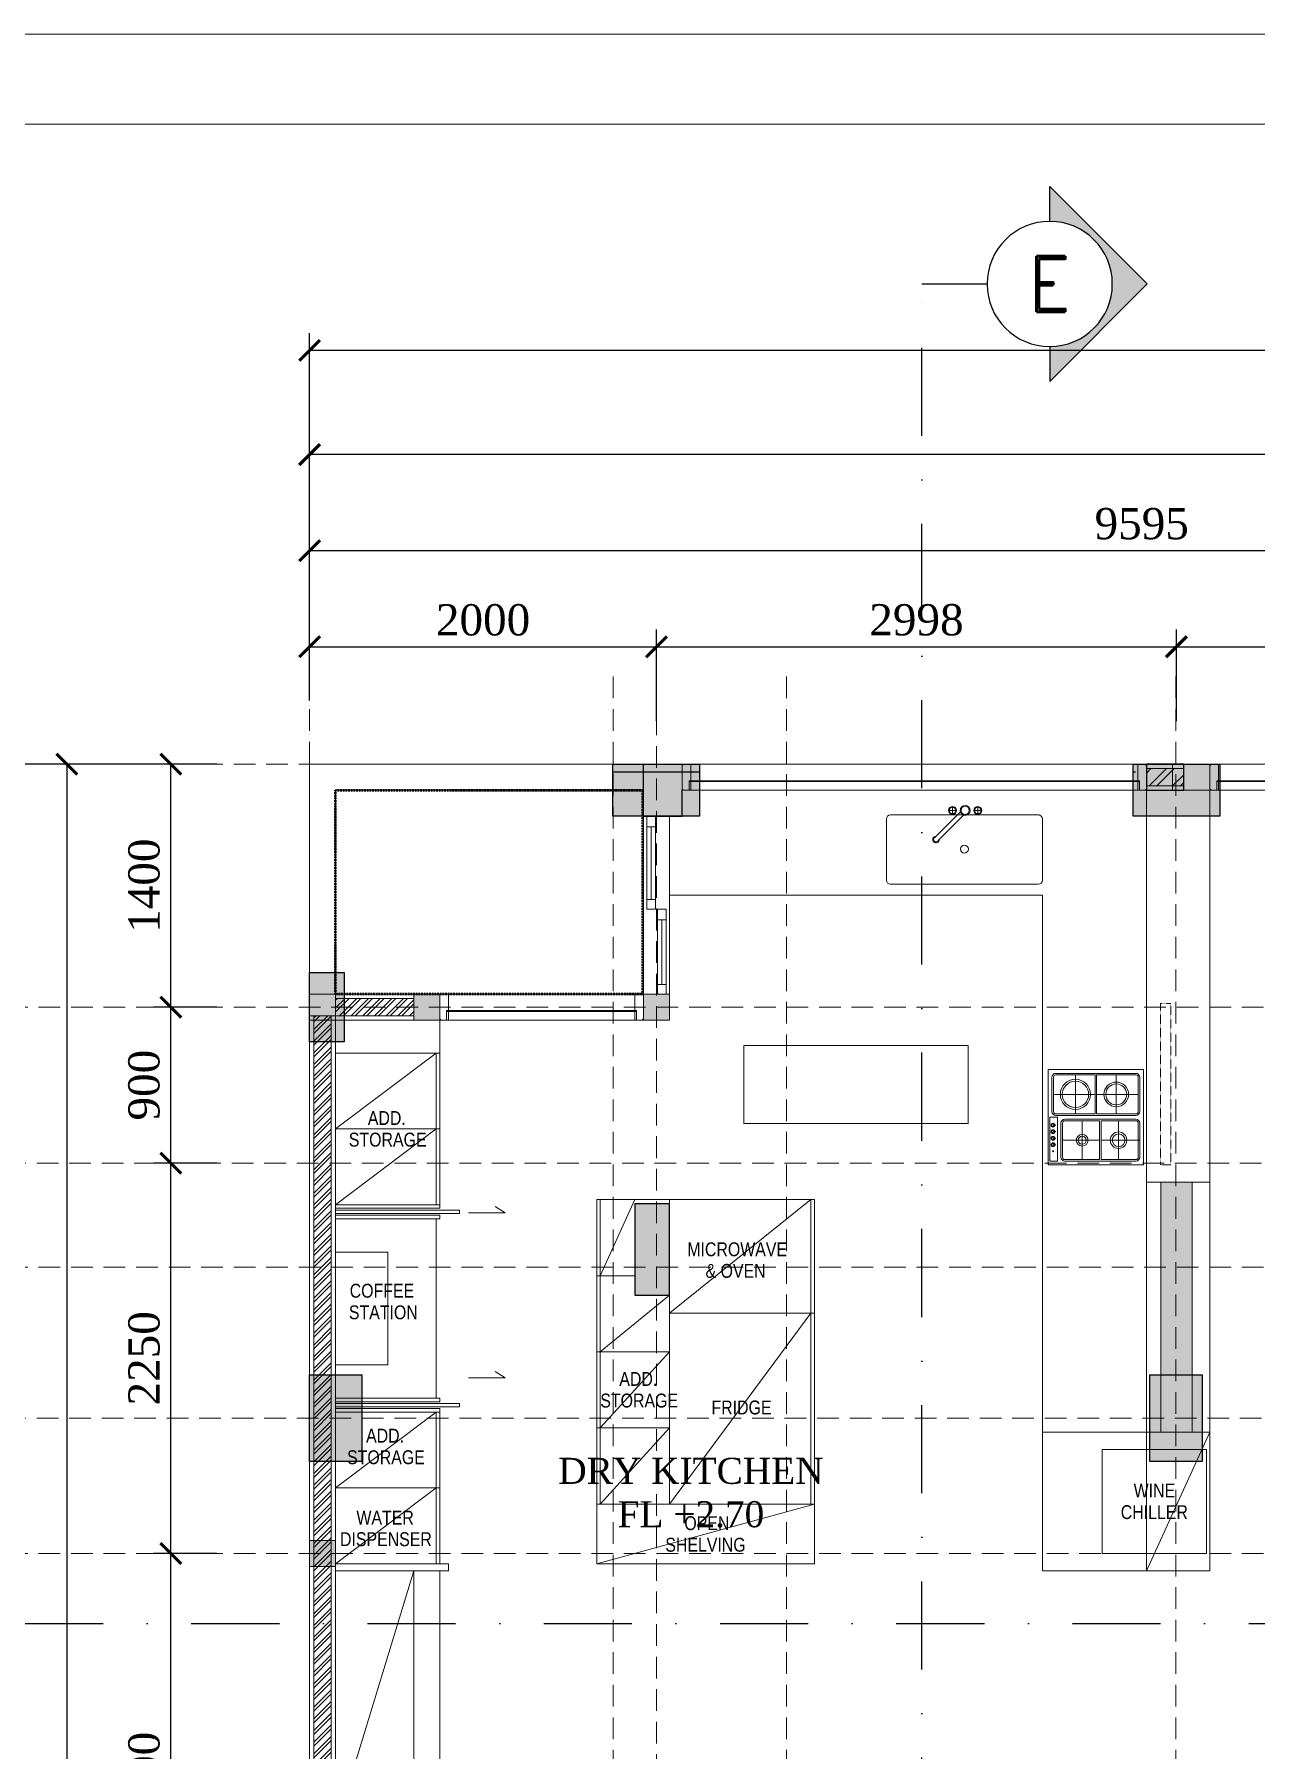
# Model space of a CAD drawing. Header units: millimetres. Extents: x -9564 to 494436, y -140371 to 4257.
# Drawn here: x 40646 to 47688, y -5633 to 4257 of the extents above; entities that cross this region are included whole.
import ezdxf
from ezdxf.enums import TextEntityAlignment as Align

# ---------------------------------------------------------------- set-up
doc = ezdxf.new("R2010")
doc.units = ezdxf.units.MM
doc.header["$MEASUREMENT"] = 0
for name, pattern in [('DASHDOTX2', [50.8, 25.4, -12.7, 0, -12.7]), ('DASHED2', [0.375, 0.25, -0.125]), ('HIDDEN2', [0.1875, 0.125, -0.0625]), ('SLD-Solid', [0])]:
    doc.linetypes.add(name, pattern=pattern)
doc.layers.get('DEFPOINTS').update_dxf_attribs({"lineweight": 18})
for name, color, linetype in [('1', 5, 'Continuous'), ('FLOOR', 4, 'Continuous'), ('TEXT', 4, 'Continuous'), ('WALL', 90, 'Continuous')]:
    doc.layers.add(name, color=color, linetype=linetype)
for name, color, linetype, lineweight in [('28-Arsiran', 252, 'Continuous', 5), ('8', 8, 'Continuous', 5), ('AS', 8, 'HIDDEN2', 5), ('DINDING', 1, 'Continuous', 20), ('DOOR OPENING', 4, 'SLD-Solid', 5), ('FURNITURE', 25, 'Continuous', 5), ('HATCH', 8, 'Continuous', 13), ('KOL', 5, 'Continuous', 18), ('LEGEND', 1, 'DASHED2', 50), ('TEXT 1', 210, 'Continuous', 5), ('XR-KOP A3_MOZART$0$KOP-A1$0$A-GRSKOP', 1, 'Continuous', 5)]:
    doc.layers.add(name, color=color, linetype=linetype, lineweight=lineweight)
doc.styles.add('Arial Narrow', font='ARIALN.TTF')
doc.styles.add('ROMAND', font='romand.shx', dxfattribs={"width": 0.7})
doc.styles.add('style1', font='times.ttf', dxfattribs={"height": 0.15})
doc.styles.add('style2', font='times.ttf', dxfattribs={"height": 0.18})
doc.dimstyles.new('ISO-25', dxfattribs={"dimtxt": 0.18, "dimasz": 0.12, "dimexe": 0.1, "dimexo": 0.1, "dimgap": 0.0625, "dimtad": 1, "dimtoh": 1, "dimdec": 0, "dimlfac": 1000, "dimtxsty": 'style2', "dimblk": 'ARCHTICK', "dimcen": 0.15, "dimclrd": 1, "dimclre": 1, "dimclrt": 4, "dimadec": 0, "dimazin": 0, "dimtfac": 1, "dimtdec": 0, "dimtmove": 0, "dimatfit": 3, "dimldrblk": 'OBLIQUE', "dimfxl": 1, "dimarcsym": 0})
pattern_1 = [(45, (-203586.375, -162934.193), (-33.675954, 33.675954), []), (45, (-203563.925, -162934.193), (-33.675954, 33.675954), [])]
pattern_2 = [(0, (0, 0), (0, 6.985), [5.08, -1.905]), (90, (0, 0), (-6.985, 4e-16), [5.08, -1.905])]

# ---------------------------------------------------------------- blocks, each defined once
blk = doc.blocks.new('hsdh')
at = {"layer": 'XR-KOP A3_MOZART$0$KOP-A1$0$A-GRSKOP', "color": 0, "linetype": 'Continuous', "lineweight": 5}
blk.add_lwpolyline([(145480.1, 82601), (107945.4, 82601), (107945.4, 56196.5), (145480.1, 56196.5)], close=True, dxfattribs=at)
at = {"layer": 'XR-KOP A3_MOZART$0$KOP-A1$0$A-GRSKOP', "color": 5, "linetype": 'Continuous', "lineweight": 5}
blk.add_lwpolyline([(145016.9, 82137.7), (108408.6, 82137.7), (108408.6, 56659.8), (145016.9, 56659.8)], close=True, dxfattribs=at)
blk = doc.blocks.new('as1')
at = {"layer": 'AS'}
for p, q in [((139.8883, 146.6956), (139.8883, 169.1895)), ((141.6383, 146.6956), (141.6383, 169.1895)), ((141.8883, 146.8579), (141.8883, 169.1895)), ((142.6383, 146.6956), (142.6383, 169.1895)), ((144.8833, 146.6956), (144.8833, 169.1895)), ((137.0131, 168.628), (158.5787, 168.628)), ((139.8733, 168.628), (158.5787, 168.628)), ((137.0131, 167.228), (158.5787, 167.228)), ((136.4396, 166.328), (158.5787, 166.328)), ((137.0131, 165.728), (158.5787, 165.728)), ((136.4396, 164.858), (158.5787, 164.858)), ((137.0131, 164.078), (158.5787, 164.078))]:
    blk.add_line(p, q, dxfattribs=at)
blk = doc.blocks.new('KOLOM PRAKTIS')
at = {"layer": 'HATCH'}
h = blk.add_hatch(color=256, dxfattribs=at)
h.dxf.hatch_style = 1
h.paths.add_polyline_path([(-75, 75), (-75, -75), (75, -75), (75, 75)])
at = {"layer": 'KOL'}
blk.add_lwpolyline([(-75, -75), (75, -75), (75, 75), (-75, 75)], close=True, dxfattribs=at)
blk = doc.blocks.new('KSK 3A')
at = {"layer": 'DOOR OPENING', "linetype": 'Continuous'}
blk.add_line((0, 0), (0, 150), dxfattribs=at)
blk.add_lwpolyline([(50, 95), (40, 95), (40, 150), (5, 150), (5, 145), (0, 145), (0, 5), (5, 5), (5, 0), (50, 0)], close=True, dxfattribs=at)
blk = doc.blocks.new('*U19')
at = {"layer": '8'}
h = blk.add_hatch(dxfattribs=at)
h.set_pattern_fill('ANSI32', color=256, scale=10)
h.set_pattern_definition([(45, (-126000.34, -343416.56), (-67.35192, 67.35192), []), (45, (-125955.43, -343416.56), (-67.35192, 67.35192), [])])
h.paths.add_polyline_path([(215, 25), (215, 125), (0, 125), (0, 25)])
for p, q in [((0, 125), (215, 125)), ((0, 25), (215, 25))]:
    blk.add_line(p, q, dxfattribs=at)
at = {"layer": 'WALL'}
blk.add_lwpolyline([(0, 0), (215, 0), (215, 150), (0, 150)], close=True, dxfattribs=at)
blk = doc.blocks.new('TV 65')
at = {"layer": 'FURNITURE', "linetype": 'Continuous', "ltscale": 0.5, "transparency": 33554687}
for p, q in [((89931.5, 176956), (91217.9, 176956)), ((90249.3, 176985.6), (90927.1, 176985.6)), ((90249.3, 176956), (90249.3, 176985.6)), ((90927.1, 176956), (90927.1, 176985.6)), ((89894.7, 176919.2), (89894.7, 176906)), ((89894.7, 176906), (91254.7, 176906)), ((91254.7, 176919.2), (91254.7, 176906))]:
    blk.add_line(p, q, dxfattribs=at)
for centre, start, end in [((89931.5, 176919.2), 90, 180), ((91217.9, 176919.2), 0, 90)]:
    blk.add_arc(centre, 36.8, start, end, dxfattribs=at)
blk = doc.blocks.new('HSEH')
at = {"layer": '8', "transparency": 33554687}
for p, q in [((246.7852, 164.2624), (246.1852, 164.2624)), ((246.6352, 164.2224), (246.1852, 164.2224)), ((246.6352, 164.2224), (246.1852, 162.7474)), ((246.8352, 164.2224), (246.6352, 164.2224)), ((246.8352, 164.2624), (246.7852, 164.2624)), ((246.8352, 164.2624), (246.8352, 164.2224)), ((246.6352, 162.7474), (246.1852, 162.7474)), ((246.6152, 159.7974), (246.6152, 162.7474)), ((246.6352, 159.7974), (246.1852, 159.7974)), ((246.6352, 159.7974), (246.1852, 158.3174)), ((246.1852, 158.3174), (246.8452, 158.3174)), ((246.8452, 158.3174), (246.8452, 158.2974))]:
    blk.add_line(p, q, dxfattribs=at)
at = {"layer": '8'}
for p, q in [((246.6152, 162.7474), (246.1852, 162.1504)), ((246.6352, 162.1504), (246.1852, 162.1504)), ((246.6352, 160.3944), (246.1852, 160.3944)), ((246.1852, 159.7974), (246.6152, 160.3944))]:
    blk.add_line(p, q, dxfattribs=at)
at = {"layer": 'FURNITURE', "linetype": 'Continuous', "transparency": 33554687}
blk.add_line((246.6352, 164.2224), (246.6352, 158.3174), dxfattribs=at)
at = {"layer": 'FURNITURE', "linetype": 'Continuous', "transparency": 33554559}
blk.add_line((246.7852, 164.2224), (246.7852, 158.3174), dxfattribs=at)
at = {"layer": 'FURNITURE', "linetype": 'Continuous', "transparency": 33554687, "xscale": -0.001000000000000001, "yscale": 0.001000000000000001, "zscale": 0.001, "rotation": 90}
blk.add_blockref('TV 65', (423.6059, 251.8274), dxfattribs=at)
blk = doc.blocks.new('SHE')
at = {"layer": '8', "transparency": 33554687}
for p, q in [((247.6903, 164.2624), (247.6903, 166.3624)), ((247.6903, 166.3624), (248.1103, 166.3624)), ((247.7103, 164.6074), (247.7103, 166.3624)), ((247.7103, 165.9236), (247.9103, 166.3624)), ((248.1103, 165.7074), (248.9253, 166.3624)), ((247.6903, 165.9236), (247.9103, 165.9236)), ((247.7103, 165.4849), (248.1103, 165.8124)), ((247.6903, 165.4849), (248.1103, 165.4849)), ((247.7103, 165.0461), (248.1103, 165.4849)), ((247.6903, 165.0461), (248.1103, 165.0461)), ((247.7103, 164.6074), (248.1103, 165.0461)), ((247.6903, 164.6074), (248.9453, 164.6074)), ((247.6903, 164.2624), (248.9453, 164.6074)), ((247.6903, 164.2624), (248.9453, 164.2624))]:
    blk.add_line(p, q, dxfattribs=at)
at = {"layer": 'FURNITURE', "linetype": 'Continuous', "transparency": 33554687}
for p, q in [((248.1103, 166.3624), (248.9453, 166.3624)), ((248.9253, 164.6074), (248.9253, 166.3624)), ((248.9453, 164.2624), (248.9453, 166.3624)), ((248.1103, 165.8124), (248.1103, 164.6074)), ((248.1103, 165.7074), (248.9453, 165.7074)), ((248.1103, 164.6074), (248.9253, 165.7074))]:
    blk.add_line(p, q, dxfattribs=at)
at = {"layer": 'TEXT 1', "transparency": 33554687, "style": 'Arial Narrow'}
for s, p in [('MICROWAVE', (248.2126, 166.036)), ('& OVEN', (248.318, 165.9115)), ('ADD.', (247.8208, 165.2884)), ('STORAGE', (247.7112, 165.164)), ('FRIDGE', (248.3523, 165.1241)), ('OPEN', (248.1957, 164.4571)), ('SHELVING', (248.086, 164.3326))]:
    blk.add_text(s, height=0.08, dxfattribs=at).set_placement(p)
blk = doc.blocks.new('HSE')
at = {"layer": '8'}
for p, q in [((246.1852, 167.4224), (246.6352, 167.4224)), ((246.7852, 167.2074), (246.7852, 167.3974)), ((246.7852, 167.2074), (246.1852, 167.2074)), ((246.1852, 166.7699), (246.7652, 167.2074)), ((246.7652, 167.2074), (246.7652, 166.3324)), ((246.7852, 167.2074), (246.7852, 166.3324)), ((246.7852, 166.7699), (246.1852, 166.7699)), ((246.1852, 166.3324), (246.7652, 166.7699)), ((246.1852, 164.6999), (246.7652, 165.1374)), ((246.7652, 164.2624), (246.7652, 165.1374)), ((246.7852, 164.2624), (246.7852, 165.1374)), ((246.7852, 164.6999), (246.1852, 164.6999)), ((246.1852, 164.2624), (246.7652, 164.6999))]:
    blk.add_line(p, q, dxfattribs=at)
at = {"layer": '8', "linetype": 'Continuous', "transparency": 33554687}
for p, q in [((246.7852, 167.3974), (246.1852, 167.3974)), ((246.7852, 166.3324), (246.1852, 166.3324))]:
    blk.add_line(p, q, dxfattribs=at)
at = {"layer": '8', "transparency": 33554687}
for p, q in [((246.7652, 165.2174), (246.7652, 166.2524)), ((246.7852, 165.1374), (246.1852, 165.1374))]:
    blk.add_line(p, q, dxfattribs=at)
for points in [[(246.7852, 166.3124), (246.1852, 166.3124), (246.1852, 166.3324), (246.7852, 166.3324)], [(246.1852, 166.2824), (246.8992, 166.2824), (246.8992, 166.3024), (246.1852, 166.3024)], [(246.7852, 166.2524), (246.1852, 166.2524), (246.1852, 166.2724), (246.7852, 166.2724)], [(246.7852, 165.1974), (246.1852, 165.1974), (246.1852, 165.2174), (246.7852, 165.2174)], [(246.1852, 165.1674), (246.8992, 165.1674), (246.8992, 165.1874), (246.1852, 165.1874)], [(246.7852, 165.1374), (246.1852, 165.1374), (246.1852, 165.1574), (246.7852, 165.1574)]]:
    blk.add_lwpolyline(points, close=True, dxfattribs=at)
at = {"layer": '8', "linetype": 'DASHED2', "ltscale": 10, "transparency": 33554559}
blk.add_lwpolyline([(246.1852, 165.4099), (246.4852, 165.4099), (246.4852, 166.0599), (246.1852, 166.0599)], dxfattribs=at)
at = {"layer": 'TEXT 1', "transparency": 33554687, "style": 'Arial Narrow'}
for s, p in [('ADD.', (246.3708, 166.7928)), ('STORAGE', (246.2612, 166.6683)), ('COFFEE', (246.2663, 165.7971)), ('STATION', (246.2617, 165.6726)), ('ADD.', (246.3608, 164.9616)), ('STORAGE', (246.2512, 164.8371)), ('WATER', (246.3051, 164.4891)), ('DISPENSER', (246.2105, 164.3646))]:
    blk.add_text(s, height=0.08, dxfattribs=at).set_placement(p)
blk = doc.blocks.new('SINK PANTRY')
at = {"layer": 'FURNITURE', "linetype": 'Continuous', "ltscale": 0.5, "transparency": 33554687}
for p, q in [((207756, 177367), (207756, 178411)), ((207786, 178441), (208217, 178441)), ((208247, 178411), (208247, 177367)), ((207735, 177918), (207916, 178098)), ((207747, 177973), (207702, 177973)), ((207725, 177950), (207725, 177996)), ((207758, 177895), (207938, 178075)), ((207747, 177795), (207702, 177795)), ((207725, 177772), (207725, 177817)), ((208217, 177337), (207786, 177337))]:
    blk.add_line(p, q, dxfattribs=at)
for centre, radius in [((207725, 177973), 27.9), ((207725, 177973), 22.8), ((207725, 177884), 34.9), ((207725, 177884), 28.5), ((207999, 177889), 27.9), ((207725, 177795), 27.9), ((207725, 177795), 22.8)]:
    blk.add_circle(centre, radius, dxfattribs=at)
for centre, radius, start, end in [((207786, 178411), 30, 90, 180), ((208217, 178411), 30, 0, 90), ((207931, 178090), 23.3, 267.9463, 180.6751), ((207931, 178090), 16.9, 295.2833, 150.2559), ((207786, 177367), 30, 180, 220.8107), ((207786, 177367), 30, 180, 270), ((208217, 177367), 30, 270, 0)]:
    blk.add_arc(centre, radius, start, end, dxfattribs=at)
blk = doc.blocks.new('DAP')
at = {"layer": '8', "transparency": 33554687}
for p, q in [((250.2932, 167.1124), (250.8432, 167.1124)), ((250.2932, 166.5624), (250.2932, 167.1124)), ((250.3152, 166.8698), (250.3152, 167.0684)), ((250.324, 166.8698), (250.324, 167.0684)), ((250.3372, 167.0904), (250.7992, 167.0904)), ((250.3372, 167.0816), (250.5638, 167.0816)), ((250.4505, 167.0816), (250.4505, 166.8566)), ((250.5638, 167.0816), (250.5638, 166.8566)), ((250.5726, 167.0816), (250.5726, 166.8566)), ((250.5726, 167.0816), (250.7992, 167.0816)), ((250.6859, 167.0816), (250.6859, 166.8566)), ((250.8124, 166.8698), (250.8124, 167.0684)), ((250.8212, 167.0684), (250.8212, 166.8698)), ((250.8212, 166.8698), (250.8212, 167.0615)), ((250.8432, 167.1124), (250.8432, 166.5624)), ((250.5638, 166.9691), (250.324, 166.9691)), ((250.5726, 166.9691), (250.8124, 166.9691)), ((250.3372, 166.8566), (250.5638, 166.8566)), ((250.3372, 166.8478), (250.7992, 166.8478)), ((250.5726, 166.8566), (250.7992, 166.8566)), ((250.3024, 166.8374), (250.3024, 166.5849)), ((250.3467, 166.8374), (250.3024, 166.8374)), ((250.3216, 166.7917), (250.3367, 166.7917)), ((250.3216, 166.7543), (250.3367, 166.7543)), ((250.3467, 166.5849), (250.3467, 166.8374)), ((250.3673, 166.6064), (250.3673, 166.8037)), ((250.3761, 166.6064), (250.3761, 166.8037)), ((250.3893, 166.8257), (250.7992, 166.8257)), ((250.3893, 166.8169), (250.5899, 166.8169)), ((250.4896, 166.8169), (250.4896, 166.5932)), ((250.5899, 166.8169), (250.5899, 166.5932)), ((250.5987, 166.8169), (250.7992, 166.8169)), ((250.5987, 166.8169), (250.5987, 166.5932)), ((250.699, 166.8169), (250.699, 166.5932)), ((250.8124, 166.6064), (250.8124, 166.8037)), ((250.8212, 166.8037), (250.8212, 166.6064)), ((250.8212, 166.6064), (250.8212, 166.8037)), ((250.3216, 166.7162), (250.3367, 166.7162)), ((250.3216, 166.6788), (250.3367, 166.6788)), ((250.3761, 166.705), (250.5899, 166.705)), ((250.5987, 166.705), (250.8175, 166.705)), ((250.8432, 166.5624), (250.2932, 166.5624)), ((250.3024, 166.5849), (250.3467, 166.5849)), ((250.3893, 166.5932), (250.5899, 166.5932)), ((250.3893, 166.5844), (250.7992, 166.5844)), ((250.5987, 166.5932), (250.7992, 166.5932)), ((250.2608, 165.0224), (251.2253, 165.0224)), ((250.8603, 165.0224), (250.8603, 164.2224)), ((250.8603, 164.2224), (251.2253, 165.0224)), ((251.2253, 165.0224), (251.2253, 164.2224))]:
    blk.add_line(p, q, dxfattribs=at)
at = {"layer": '8', "linetype": 'Continuous', "transparency": 33554687}
blk.add_line((250.2608, 164.2224), (251.2253, 164.2224), dxfattribs=at)
at = {"layer": '8', "linetype": 'HIDDEN2', "ltscale": 5, "transparency": 33554559}
blk.add_lwpolyline([(250.6053, 164.3224), (251.2053, 164.3224), (251.2053, 164.9224), (250.6053, 164.9224)], close=True, dxfattribs=at)
at = {"layer": '8', "transparency": 33554687}
for centre, radius in [((250.4505, 166.9691), 0.087), ((250.4505, 166.9691), 0.076), ((250.6859, 166.9691), 0.0712), ((250.6859, 166.9691), 0.0602), ((250.3216, 166.7917), 0.0113), ((250.3216, 166.7543), 0.0113), ((250.3216, 166.7917), 0.00804), ((250.3216, 166.7543), 0.00804), ((250.699, 166.705), 0.0476), ((250.699, 166.705), 0.0366), ((250.3216, 166.7162), 0.0113), ((250.3216, 166.6788), 0.0113), ((250.3216, 166.7162), 0.00804), ((250.3216, 166.6788), 0.00804), ((250.3218, 166.6414), 0.00282), ((250.4896, 166.705), 0.034), ((250.4896, 166.705), 0.023)]:
    blk.add_circle(centre, radius, dxfattribs=at)
for centre, radius, start, end in [((250.3372, 167.0684), 0.022, 90, 180), ((250.3372, 167.0684), 0.0132, 90, 180), ((250.7992, 167.0684), 0.022, 0, 90), ((250.7992, 167.0684), 0.0132, 0, 90), ((250.3372, 166.8698), 0.022, 180, 270), ((250.3372, 166.8698), 0.0132, 180, 270), ((250.7992, 166.8698), 0.022, 270, 0), ((250.7992, 166.8698), 0.0132, 270, 0), ((250.3893, 166.8037), 0.022, 90, 180), ((250.3893, 166.8037), 0.0132, 90, 180), ((250.7992, 166.8037), 0.022, 0, 90), ((250.7992, 166.8037), 0.0132, 0, 90), ((250.3893, 166.6064), 0.022, 180, 270), ((250.3893, 166.6064), 0.0132, 180, 270), ((250.7992, 166.6064), 0.022, 270, 0), ((250.7992, 166.6064), 0.0132, 270, 0)]:
    blk.add_arc(centre, radius, start, end, dxfattribs=at)
at = {"layer": 'FURNITURE', "linetype": 'Continuous', "transparency": 33554687}
for p in [(248.1103, 168.1174), (250.2608, 164.2224)]:
    blk.add_line(p, (250.2608, 168.1174), dxfattribs=at)
at = {"layer": 'FURNITURE', "linetype": 'Continuous', "transparency": 33554687, "xscale": -0.0008158005074942445, "yscale": 0.0008158005074942445, "zscale": 0.0008158005074942277, "rotation": 90}
blk.add_blockref('SINK PANTRY', (394.9326, 338.0684), dxfattribs=at)
at = {"layer": 'TEXT 1', "transparency": 33554687, "style": 'Arial Narrow'}
for s, p in [('WINE', (250.7864, 164.6453)), ('CHILLER', (250.7118, 164.5208))]:
    blk.add_text(s, height=0.08, dxfattribs=at).set_placement(p)
blk = doc.blocks.new('_ArchTick')
at = {"color": 0, "linetype": 'ByBlock', "const_width": 0.15}
blk.add_lwpolyline([(-0.5, -0.5), (0.5, 0.5)], dxfattribs=at)
blk = doc.blocks.new('*D365')
at = {"color": 1, "lineweight": -2, "transparency": 16777216}
for p, q in [((245.5009, 241.3224), (245.1352, 241.3224)), ((245.2352, 238.7224), (245.2352, 241.3224)), ((245.4738, 238.7224), (245.1352, 238.7224))]:
    blk.add_line(p, q, dxfattribs=at)
at = {"layer": 'DEFPOINTS', "color": 0, "transparency": 16777216}
for p in [(245.2352, 241.3224), (245.6009, 241.3224), (245.5738, 238.7224)]:
    blk.add_point(p, dxfattribs=at)
at = {"color": 1, "lineweight": -2, "transparency": 16777216, "xscale": 0.12, "yscale": 0.12, "zscale": 0.12}
for p, rotation in [((245.2352, 241.3224), 90), ((245.2352, 238.7224), 270)]:
    blk.add_blockref('_ArchTick', p, dxfattribs=dict(at, rotation=rotation))
at = {"color": 4, "transparency": 16777216, "insert": (245.0812, 240.0224), "char_height": 0.18, "attachment_point": 5, "rotation": 90, "style": 'style2'}
blk.add_mtext('2600', dxfattribs=at)
blk = doc.blocks.new('_Oblique')
at = {"color": 0, "linetype": 'ByBlock', "lineweight": -2}
blk.add_line((-0.5, -0.5), (0.5, 0.5), dxfattribs=at)
blk = doc.blocks.new('*D366')
at = {"color": 1, "lineweight": -2, "transparency": 16777216}
for p, q in [((245.5009, 243.5724), (245.1352, 243.5724)), ((245.2352, 241.3224), (245.2352, 243.5724)), ((245.2438, 241.3224), (245.1352, 241.3224))]:
    blk.add_line(p, q, dxfattribs=at)
at = {"layer": 'DEFPOINTS', "color": 0, "transparency": 16777216}
for p in [(245.2352, 243.5724), (245.6009, 243.5724), (245.3438, 241.3224)]:
    blk.add_point(p, dxfattribs=at)
at = {"color": 1, "lineweight": -2, "transparency": 16777216, "xscale": 0.12, "yscale": 0.12, "zscale": 0.12}
for p, rotation in [((245.2352, 243.5724), 90), ((245.2352, 241.3224), 270)]:
    blk.add_blockref('_ArchTick', p, dxfattribs=dict(at, rotation=rotation))
at = {"color": 4, "transparency": 16777216, "insert": (245.0812, 242.4474), "char_height": 0.18, "attachment_point": 5, "rotation": 90, "style": 'style2'}
blk.add_mtext('2250', dxfattribs=at)
blk = doc.blocks.new('*D367')
at = {"color": 1, "lineweight": -2, "transparency": 16777216}
for p, q in [((245.5009, 244.4724), (245.1352, 244.4724)), ((245.2352, 243.5724), (245.2352, 244.4724)), ((245.189, 243.5724), (245.1352, 243.5724))]:
    blk.add_line(p, q, dxfattribs=at)
at = {"layer": 'DEFPOINTS', "color": 0, "transparency": 16777216}
for p in [(245.2352, 244.4724), (245.6009, 244.4724), (245.289, 243.5724)]:
    blk.add_point(p, dxfattribs=at)
at = {"color": 1, "lineweight": -2, "transparency": 16777216, "xscale": 0.12, "yscale": 0.12, "zscale": 0.12}
for p, rotation in [((245.2352, 244.4724), 90), ((245.2352, 243.5724), 270)]:
    blk.add_blockref('_ArchTick', p, dxfattribs=dict(at, rotation=rotation))
at = {"color": 4, "transparency": 16777216, "insert": (245.0809, 244.0224), "char_height": 0.18, "attachment_point": 5, "rotation": 90, "style": 'style2'}
blk.add_mtext('900', dxfattribs=at)
blk = doc.blocks.new('*D368')
at = {"color": 1, "lineweight": -2, "transparency": 16777216}
for p, q in [((245.5009, 245.8724), (245.1352, 245.8724)), ((245.2352, 244.4724), (245.2352, 245.8724)), ((245.2352, 244.4724), (245.1352, 244.4724))]:
    blk.add_line(p, q, dxfattribs=at)
at = {"layer": 'DEFPOINTS', "color": 0, "transparency": 16777216}
for p in [(245.2352, 245.8724), (245.6009, 245.8724), (245.3352, 244.4724)]:
    blk.add_point(p, dxfattribs=at)
at = {"color": 1, "lineweight": -2, "transparency": 16777216, "xscale": 0.12, "yscale": 0.12, "zscale": 0.12}
for p, rotation in [((245.2352, 245.8724), 90), ((245.2352, 244.4724), 270)]:
    blk.add_blockref('_ArchTick', p, dxfattribs=dict(at, rotation=rotation))
at = {"color": 4, "transparency": 16777216, "insert": (245.0812, 245.1724), "char_height": 0.18, "attachment_point": 5, "rotation": 90, "style": 'style2'}
blk.add_mtext('1400', dxfattribs=at)
blk = doc.blocks.new('*D369')
at = {"color": 1, "lineweight": -2, "transparency": 16777216}
for p, q in [((246.0352, 246.2391), (246.0352, 246.6498)), ((248.0352, 246.1202), (248.0352, 246.6498)), ((246.0352, 246.5498), (248.0352, 246.5498))]:
    blk.add_line(p, q, dxfattribs=at)
at = {"layer": 'DEFPOINTS', "color": 0, "transparency": 16777216}
for p in [(248.0352, 246.5498), (246.0352, 246.1391), (248.0352, 246.0202)]:
    blk.add_point(p, dxfattribs=at)
at = {"color": 1, "lineweight": -2, "transparency": 16777216, "xscale": 0.12, "yscale": 0.12, "zscale": 0.12, "rotation": 180}
blk.add_blockref('_ArchTick', (246.0352, 246.5498), dxfattribs=at)
at = {"color": 1, "lineweight": -2, "transparency": 16777216, "xscale": 0.12, "yscale": 0.12, "zscale": 0.12}
blk.add_blockref('_ArchTick', (248.0352, 246.5498), dxfattribs=at)
at = {"color": 4, "transparency": 16777216, "insert": (247.0352, 246.7038), "char_height": 0.18, "attachment_point": 5, "style": 'style2'}
blk.add_mtext('2000', dxfattribs=at)
blk = doc.blocks.new('*D370')
at = {"color": 1, "lineweight": -2, "transparency": 16777216}
for p, q in [((248.0352, 246.1202), (248.0352, 246.6498)), ((251.0328, 246.1202), (251.0328, 246.6498)), ((248.0352, 246.5498), (251.0328, 246.5498))]:
    blk.add_line(p, q, dxfattribs=at)
at = {"layer": 'DEFPOINTS', "color": 0, "transparency": 16777216}
for p in [(251.0328, 246.5498), (248.0352, 246.0202), (251.0328, 246.0202)]:
    blk.add_point(p, dxfattribs=at)
at = {"color": 1, "lineweight": -2, "transparency": 16777216, "xscale": 0.12, "yscale": 0.12, "zscale": 0.12, "rotation": 180}
blk.add_blockref('_ArchTick', (248.0352, 246.5498), dxfattribs=at)
at = {"color": 1, "lineweight": -2, "transparency": 16777216, "xscale": 0.12, "yscale": 0.12, "zscale": 0.12}
blk.add_blockref('_ArchTick', (251.0328, 246.5498), dxfattribs=at)
at = {"color": 4, "transparency": 16777216, "insert": (249.534, 246.7041), "char_height": 0.18, "attachment_point": 5, "style": 'style2'}
blk.add_mtext('2998', dxfattribs=at)
blk = doc.blocks.new('*D371')
at = {"color": 1, "lineweight": -2, "transparency": 16777216}
for p, q in [((251.0328, 246.1202), (251.0328, 246.6498)), ((254.0303, 246.1202), (254.0303, 246.6498)), ((251.0328, 246.5498), (254.0303, 246.5498))]:
    blk.add_line(p, q, dxfattribs=at)
at = {"layer": 'DEFPOINTS', "color": 0, "transparency": 16777216}
for p in [(254.0303, 246.5498), (251.0328, 246.0202), (254.0303, 246.0202)]:
    blk.add_point(p, dxfattribs=at)
at = {"color": 1, "lineweight": -2, "transparency": 16777216, "xscale": 0.12, "yscale": 0.12, "zscale": 0.12, "rotation": 180}
blk.add_blockref('_ArchTick', (251.0328, 246.5498), dxfattribs=at)
at = {"color": 1, "lineweight": -2, "transparency": 16777216, "xscale": 0.12, "yscale": 0.12, "zscale": 0.12}
blk.add_blockref('_ArchTick', (254.0303, 246.5498), dxfattribs=at)
at = {"color": 4, "transparency": 16777216, "insert": (252.5315, 246.7041), "char_height": 0.18, "attachment_point": 5, "style": 'style2'}
blk.add_mtext('2997', dxfattribs=at)
blk = doc.blocks.new('*D373')
at = {"color": 1, "lineweight": -2, "transparency": 16777216}
for p, q in [((246.0352, 246.6498), (246.0352, 247.2041)), ((255.6303, 246.6498), (255.6303, 247.2041)), ((246.0352, 247.1041), (255.6303, 247.1041))]:
    blk.add_line(p, q, dxfattribs=at)
at = {"layer": 'DEFPOINTS', "color": 0, "transparency": 16777216}
for p in [(255.6303, 247.1041), (246.0352, 246.5498), (255.6303, 246.5498)]:
    blk.add_point(p, dxfattribs=at)
at = {"color": 1, "lineweight": -2, "transparency": 16777216, "xscale": 0.12, "yscale": 0.12, "zscale": 0.12, "rotation": 180}
blk.add_blockref('_ArchTick', (246.0352, 247.1041), dxfattribs=at)
at = {"color": 1, "lineweight": -2, "transparency": 16777216, "xscale": 0.12, "yscale": 0.12, "zscale": 0.12}
blk.add_blockref('_ArchTick', (255.6303, 247.1041), dxfattribs=at)
at = {"color": 4, "transparency": 16777216, "insert": (250.8328, 247.2585), "char_height": 0.18, "attachment_point": 5, "style": 'style2'}
blk.add_mtext('9595', dxfattribs=at)
blk = doc.blocks.new('*D374')
at = {"color": 1, "lineweight": -2, "transparency": 16777216}
for p, q in [((246.0352, 247.2041), (246.0352, 247.7581)), ((259.5803, 247.2041), (259.5803, 247.7581)), ((259.5803, 247.6581), (246.0352, 247.6581))]:
    blk.add_line(p, q, dxfattribs=at)
at = {"layer": 'DEFPOINTS', "color": 0, "transparency": 16777216}
for p in [(246.0352, 247.6581), (246.0352, 247.1041), (259.5803, 247.1041)]:
    blk.add_point(p, dxfattribs=at)
at = {"color": 1, "lineweight": -2, "transparency": 16777216, "xscale": 0.12, "yscale": 0.12, "zscale": 0.12, "rotation": 180}
blk.add_blockref('_ArchTick', (246.0352, 247.6581), dxfattribs=at)
at = {"color": 1, "lineweight": -2, "transparency": 16777216, "xscale": 0.12, "yscale": 0.12, "zscale": 0.12}
blk.add_blockref('_ArchTick', (259.5803, 247.6581), dxfattribs=at)
at = {"color": 4, "transparency": 16777216, "insert": (252.8078, 247.8121), "char_height": 0.18, "attachment_point": 5, "style": 'style2'}
blk.add_mtext('13545', dxfattribs=at)
blk = doc.blocks.new('*D375')
at = {"color": 1, "lineweight": -2, "transparency": 16777216}
for p, q in [((245.1352, 245.8724), (244.5352, 245.8724)), ((244.6352, 245.8724), (244.6352, 232.7224)), ((245.1352, 232.7224), (244.5352, 232.7224))]:
    blk.add_line(p, q, dxfattribs=at)
at = {"layer": 'DEFPOINTS', "color": 0, "transparency": 16777216}
for p in [(245.2352, 245.8724), (244.6352, 232.7224), (245.2352, 232.7224)]:
    blk.add_point(p, dxfattribs=at)
at = {"color": 1, "lineweight": -2, "transparency": 16777216, "xscale": 0.12, "yscale": 0.12, "zscale": 0.12}
for p, rotation in [((244.6352, 245.8724), 90), ((244.6352, 232.7224), 270)]:
    blk.add_blockref('_ArchTick', p, dxfattribs=dict(at, rotation=rotation))
at = {"color": 4, "transparency": 16777216, "insert": (244.4812, 239.2974), "char_height": 0.18, "attachment_point": 5, "rotation": 90, "style": 'style2'}
blk.add_mtext('13150', dxfattribs=at)
blk = doc.blocks.new('*D376')
at = {"color": 1, "lineweight": -2, "transparency": 16777216}
for p, q in [((244.5352, 245.8724), (243.9352, 245.8724)), ((244.0352, 228.0724), (244.0352, 245.8724)), ((244.5352, 228.0724), (243.9352, 228.0724))]:
    blk.add_line(p, q, dxfattribs=at)
at = {"layer": 'DEFPOINTS', "color": 0, "transparency": 16777216}
for p in [(244.0352, 245.8724), (244.6352, 245.8724), (244.6352, 228.0724)]:
    blk.add_point(p, dxfattribs=at)
at = {"color": 1, "lineweight": -2, "transparency": 16777216, "xscale": 0.12, "yscale": 0.12, "zscale": 0.12}
for p, rotation in [((244.0352, 245.8724), 90), ((244.0352, 228.0724), 270)]:
    blk.add_blockref('_ArchTick', p, dxfattribs=dict(at, rotation=rotation))
at = {"color": 4, "transparency": 16777216, "insert": (243.8809, 236.9724), "char_height": 0.18, "attachment_point": 5, "rotation": 90, "style": 'style2'}
blk.add_mtext('17800', dxfattribs=at)
blk = doc.blocks.new('*D393')
at = {"color": 1, "lineweight": -2, "transparency": 16777216}
for p, q in [((246.0352, 247.7581), (246.0352, 248.3581)), ((263.6803, 247.7581), (263.6803, 248.3581)), ((263.6803, 248.2581), (246.0352, 248.2581))]:
    blk.add_line(p, q, dxfattribs=at)
at = {"layer": 'DEFPOINTS', "color": 0, "transparency": 16777216}
for p in [(246.0352, 248.2581), (246.0352, 247.6581), (263.6803, 247.6581)]:
    blk.add_point(p, dxfattribs=at)
at = {"color": 1, "lineweight": -2, "transparency": 16777216, "xscale": 0.12, "yscale": 0.12, "zscale": 0.12, "rotation": 180}
blk.add_blockref('_ArchTick', (246.0352, 248.2581), dxfattribs=at)
at = {"color": 1, "lineweight": -2, "transparency": 16777216, "xscale": 0.12, "yscale": 0.12, "zscale": 0.12}
blk.add_blockref('_ArchTick', (263.6803, 248.2581), dxfattribs=at)
at = {"color": 4, "transparency": 16777216, "insert": (254.8578, 248.4124), "char_height": 0.18, "attachment_point": 5, "style": 'style2'}
blk.add_mtext('17645', dxfattribs=at)
blk = doc.blocks.new('ARAH-4')
blk.add_hatch(color=8).paths.add_polyline_path([(-4.5, 0), (-7, 0), (0, -7), (7, 0), (4.5, 0, -1)])
at = {"color": 9}
for p, q in [((0, -7), (-7, 0)), ((-4.5, 0), (-7, 0)), ((0, -7), (7, 0)), ((4.5, 0), (7, 0))]:
    blk.add_line(p, q, dxfattribs=at)
blk.add_circle((0, 0), 4.5, dxfattribs=at)
at = {"color": 4, "style": 'ROMAND'}
blk.add_attdef('A', text='', height=4, dxfattribs=at).set_placement((0, 0), align=Align.MIDDLE_CENTER)
blk = doc.blocks.new('pot')
at = {"layer": '1', "linetype": 'DASHDOTX2', "ltscale": 0.02}
for points in [[(207.7297, 147.3958), (207.3527, 147.3958), (207.3527, 171.6414), (207.7297, 171.6414)], [(200.0932, 164.2958), (200.0932, 163.9187), (225.016, 163.9187), (225.016, 164.2958)]]:
    blk.add_lwpolyline(points, dxfattribs=at)
ref = blk.add_blockref('ARAH-4', (208.0907, 171.6414), dxfattribs=dict(xscale=-0.08021946471751401, yscale=0.08021946471751401, zscale=0.08021946471751398, rotation=90))
ref.add_attrib('A', 'E', dxfattribs={"color": 4, "height": 0.3209, "style": 'ROMAND'}).set_placement((208.0907, 171.6414), align=Align.MIDDLE_CENTER)
blk = doc.blocks.new('k4')
at = {"true_color": 0x636466}
h = blk.add_hatch(dxfattribs=at)
h.set_pattern_fill('ANGLE', color=251)
h.set_pattern_definition(pattern_2)
h.paths.add_polyline_path([(210.5582, -20.3924), (210.3582, -20.3924), (210.3582, -20.7924), (210.5582, -20.7924)])
h = blk.add_hatch(color=251, dxfattribs=at)
h.dxf.hatch_style = 1
h.paths.add_polyline_path([(210.5582, -20.5943), (210.3582, -20.5943), (210.3582, -20.7924), (210.5582, -20.7924)])
h.paths.add_polyline_path([(210.5582, -20.3924), (210.3582, -20.3924), (210.3582, -20.5943), (210.5582, -20.5943)])
for p, q in [((210.3582, -20.3924), (210.5582, -20.3924)), ((210.5582, -20.3924), (210.5582, -20.7924)), ((210.5582, -20.7924), (210.3582, -20.7924))]:
    blk.add_line(p, q)
blk.add_lwpolyline([(210.3582, -20.3924), (210.5582, -20.3924), (210.5582, -20.7924), (210.3582, -20.7924)], close=True)
blk = doc.blocks.new('kolom1')
at = {"true_color": 0x636466}
h = blk.add_hatch(dxfattribs=at)
h.set_pattern_fill('ANGLE', color=251)
h.set_pattern_definition(pattern_2)
h.paths.add_polyline_path([(201.3116, -20.5135), (201.6116, -20.5135), (201.6116, -20.0135), (201.3116, -20.0135)])
h = blk.add_hatch(color=251, dxfattribs=at)
h.dxf.hatch_style = 1
h.paths.add_polyline_path([(201.6116, -20.0135), (201.3116, -20.0135), (201.3116, -20.5135), (201.6116, -20.5135)])
blk.add_lwpolyline([(201.6116, -20.0135), (201.6116, -20.5135), (201.3116, -20.5135), (201.3116, -20.0135)], close=True)
blk = doc.blocks.new('KL3')
at = {"rotation": 270}
for p in [(371.3637, -105.9706), (374.3637, -105.9706)]:
    blk.add_blockref('kolom1', p, dxfattribs=at)
for name, p in [('k4', (138.7445, -288.0897)), ('kolom1', (147.7911, -290.7887)), ('kolom1', (152.6361, -290.7887))]:
    blk.add_blockref(name, p)
blk = doc.blocks.new('q2rt2q')
for base, p1, p2, picture, middle in [((246.0352, 248.2581), (263.6803, 247.6581), (246.0352, 247.6581), '*D393', (254.8578, 248.4124)), ((246.0352, 247.6581), (259.5803, 247.1041), (246.0352, 247.1041), '*D374', (252.8078, 247.8121)), ((255.6303, 247.1041), (246.0352, 246.5498), (255.6303, 246.5498), '*D373', (250.8328, 247.2585)), ((248.0352, 246.5498), (246.0352, 246.1391), (248.0352, 246.0202), '*D369', (247.0352, 246.7038)), ((251.0328, 246.5498), (248.0352, 246.0202), (251.0328, 246.0202), '*D370', (249.534, 246.7041)), ((254.0302514457, 246.5497844856), (251.0327514457, 246.0201663318), (254.0302514457, 246.0201663318), '*D371', (252.5315014457, 246.7041013565))]:
    dim = blk.add_linear_dim(base=base, p1=p1, p2=p2, dimstyle='ISO-25')
    dim.commit()
    dim.dimension.update_dxf_attribs({"geometry": picture, "text_midpoint": middle})
for base, p1, p2, picture, middle in [((244.0352, 245.8724), (244.6352, 228.0724), (244.6352, 245.8724), '*D376', (243.8809, 236.9724)), ((244.6352, 232.7224), (245.2352, 245.8724), (245.2352, 232.7224), '*D375', (244.4812, 239.2974)), ((245.2352, 245.8724), (245.3352, 244.4724), (245.6009, 245.8724), '*D368', (245.0812, 245.1724)), ((245.2352, 244.4724), (245.289, 243.5724), (245.6009, 244.4724), '*D367', (245.0809, 244.0224)), ((245.2352, 243.5724), (245.3438, 241.3224), (245.6009, 243.5724), '*D366', (245.0812, 242.4474)), ((245.2352, 241.3224), (245.5738, 238.7224), (245.6009, 241.3224), '*D365', (245.0812, 240.0224))]:
    dim = blk.add_linear_dim(base=base, p1=p1, p2=p2, angle=90, dimstyle='ISO-25')
    dim.commit()
    dim.dimension.update_dxf_attribs({"geometry": picture, "text_midpoint": middle})

msp = doc.modelspace()

# ---------------------------------------------------------------- hatches: boundary and pattern name
at = {"layer": '28-Arsiran'}
h = msp.add_hatch(dxfattribs=at)
h.set_pattern_fill('ANSI32', color=256, scale=4.999999)
h.set_pattern_definition(pattern_1)
h.paths.add_polyline_path([(42833.3624, -1401.7069), (42833.3624, -1301.7069), (42383.3624, -1301.7069), (42383.3624, -1401.7069)])
h = msp.add_hatch(dxfattribs=at)
h.set_pattern_fill('ANSI32', color=256, scale=4.999999)
h.set_pattern_definition(pattern_1)
h.paths.add_polyline_path([(42358.3624, -1401.7069), (42258.3625, -1401.7069), (42258.3625, -14451.7046), (42358.3624, -14451.7046)])
at = {"layer": 'HATCH', "transparency": 33554559}
h = msp.add_hatch(color=256, dxfattribs=at)
h.dxf.hatch_style = 1
h.paths.add_polyline_path([(47140.8633, -3801.7066), (47320.8633, -3801.7066), (47320.8633, -2361.7069), (47140.8633, -2361.7069)])
at = {"layer": 'WALL', "transparency": 33554687}
h = msp.add_hatch(color=256, dxfattribs=at)
h.dxf.hatch_style = 1
h.paths.add_polyline_path([(44380.8639, 48.2927), (44158.3639, 48.2927), (44158.3639, -251.7072), (44380.8639, -251.7072), (44380.8639, -101.7073)])
at = {"layer": 'WALL', "transparency": 33554559}
h = msp.add_hatch(color=256, dxfattribs=at)
h.dxf.hatch_style = 1
h.paths.add_polyline_path([(44308.3639, -2486.7069), (44158.3639, -2486.7069), (44108.3639, -2486.7069), (44108.3639, -3011.7068), (44308.3639, -3011.7068)])

# ---------------------------------------------------------------- linework, layer by layer
at = {"layer": '8', "transparency": 33554687}
for p, q in [((44158.3639, 48.2927), (42233.3625, 48.2927)), ((42233.3625, -1276.707), (42233.3625, 48.2927)), ((44380.8639, 48.2923), (47058.3634, 48.2923)), ((50080.8628, 48.2927), (47403.3629, 48.2927)), ((44158.3639, -101.7073), (42383.3624, -101.7073)), ((42383.3624, -1276.707), (42383.3624, -101.7073)), ((44380.8639, -101.708), (47058.3634, -101.708)), ((47058.3634, -2361.7069), (47058.3634, -101.708)), ((50030.8628, -101.7073), (47403.3629, -101.708)), ((47058.3634, -2361.7069), (47058.3634, -3801.7066)), ((47140.8633, -2361.7069), (47058.3634, -2361.7069)), ((47320.8633, -2361.7069), (47423.3633, -2361.7069)), ((47423.3633, -2361.7069), (47423.3633, -3801.7066)), ((44308.3639, -2461.7068), (44308.3639, -2486.7069))]:
    msp.add_line(p, q, dxfattribs=at)
at = {"layer": '8', "linetype": 'Continuous', "transparency": 33554687}
msp.add_line((47423.3633, -101.708), (47423.3633, -2361.7069), dxfattribs=at)
at = {"layer": '8'}
for p, q in [((42383.3624, -1301.7069), (42833.3624, -1301.7069)), ((42258.3625, -1401.7069), (42258.3625, -14751.7045)), ((42358.3624, -1401.7069), (42358.3625, -14751.7045))]:
    msp.add_line(p, q, dxfattribs=at)
at = {"layer": '8', "linetype": 'DASHED2', "ltscale": 5, "transparency": 33554559}
msp.add_lwpolyline([(47138.3634, -2261.7069), (47198.3634, -2261.7069), (47198.3634, -1331.7071), (47138.3634, -1331.7071)], close=True, dxfattribs=at)
at = {"layer": '8', "transparency": 33554687}
msp.add_lwpolyline([(44737.6279, -1573.3962), (46029.5995, -1573.3962), (46029.5995, -2023.606), (44737.6279, -2023.606)], close=True, dxfattribs=at)
at = {"layer": 'DINDING'}
for points in [[(42383.3624, -1426.7069), (42833.3624, -1426.7069), (42833.3624, -1276.7069), (42383.3624, -1276.7069)], [(42383.3624, -1401.7069), (42383.3625, -14751.7045), (42233.3625, -14751.7045), (42233.3625, -1401.7069)]]:
    msp.add_lwpolyline(points, close=True, dxfattribs=at)
at = {"layer": 'DOOR OPENING', "linetype": 'Continuous', "transparency": 33554687}
for p, q in [((44158.3639, -1276.707), (44158.3639, -251.7072)), ((44308.3639, -1276.707), (44308.3639, -251.7072)), ((44178.3597, -313.3766), (44178.3597, -730.8724)), ((44203.3597, -313.3766), (44203.3597, -730.8724)), ((44228.3597, -313.3766), (44228.3639, -730.8724)), ((44238.3639, -848.3765), (44238.3639, -1220.8724)), ((44263.3639, -848.3765), (44263.3639, -1220.8724)), ((44288.3639, -848.3765), (44288.3681, -1220.8724))]:
    msp.add_line(p, q, dxfattribs=at)
for points in [[(47018.3634, -46.7077), (44420.8639, -46.7077), (44420.8639, -51.7077), (47018.3634, -51.7077)], [(50040.8628, -46.7074), (47463.3633, -46.7074), (47463.3633, -51.7074), (50040.8628, -51.7074)], [(44158.3639, -1276.707), (42983.3624, -1276.7069), (42983.3624, -1426.7069), (44158.3639, -1426.707)], [(44118.3639, -1371.707), (43023.3624, -1371.707), (43023.3624, -1376.707), (44118.3639, -1376.707)]]:
    msp.add_lwpolyline(points, close=True, dxfattribs=at)
at = {"layer": 'DOOR OPENING', "color": 8, "linetype": 'Continuous', "ltscale": 0.75, "transparency": 33554687}
for points in [[(44430.8639, -101.7074), (44420.8639, -101.7074), (44420.8639, -51.7074), (44430.8639, -51.7074)], [(47008.3634, -101.708), (47018.3634, -101.708), (47018.3634, -51.708), (47008.3634, -51.708)], [(47473.3633, -101.7074), (47463.3633, -101.7074), (47463.3633, -51.7074), (47473.3633, -51.7074)], [(44228.3597, -251.7072), (44228.3597, -313.3766), (44178.3597, -313.3766), (44178.3597, -251.7072), (44208.3597, -251.7072)], [(44228.3639, -730.8724), (44228.3639, -786.7071), (44178.3639, -786.7071), (44178.3639, -730.8724), (44208.3639, -730.8724)], [(44288.3639, -786.7071), (44288.3639, -848.3765), (44238.3639, -848.3765), (44238.3639, -786.7071), (44268.3639, -786.7071)], [(44288.3681, -1220.8724), (44288.3681, -1276.707), (44238.3681, -1276.707), (44238.3681, -1220.8724), (44268.3681, -1220.8724)], [(43033.3624, -1426.707), (43023.3624, -1426.707), (43023.3624, -1376.707), (43033.3624, -1376.707)], [(44108.3639, -1426.707), (44118.3639, -1426.707), (44118.3639, -1376.707), (44108.3639, -1376.707)]]:
    msp.add_lwpolyline(points, close=True, dxfattribs=at)
at = {"layer": 'FURNITURE', "ltscale": 2, "transparency": 33554687}
for p, q in [((43149.779, -2538.7067), (43360.1188, -2538.7067)), ((43360.1188, -2538.7067), (43302.5093, -2500.9559)), ((43360.1188, -3489.7066), (43302.5092, -3451.9558)), ((43149.779, -3489.7066), (43360.1188, -3489.7066))]:
    msp.add_line(p, q, dxfattribs=at)
at = {"layer": 'KOL', "transparency": 33554687}
msp.add_lwpolyline([(47320.8633, -3801.7066), (47140.8633, -3801.7066), (47140.8633, -2361.7069), (47320.8633, -2361.7069)], close=True, dxfattribs=at)
at = {"layer": 'LEGEND'}
msp.add_lwpolyline([(42383.3624, -101.7073), (44153.3639, -101.7073), (44153.3639, -1276.707), (42383.3624, -1276.707)], close=True, dxfattribs=at)
at = {"layer": 'WALL', "transparency": 33554687}
for p, q in [((44158.3639, 48.2927), (44380.8639, 48.2927)), ((44158.3639, -251.7072), (44158.3639, 48.2927)), ((44380.8639, -251.7072), (44380.8639, -101.7073)), ((44158.3639, -251.7072), (44380.8639, -251.7072)), ((44308.3639, -2486.7069), (44108.3639, -2486.7069)), ((44108.3639, -2486.7069), (44108.3639, -3011.7068)), ((44308.3639, -3011.7068), (44308.3639, -2486.7069)), ((44108.3639, -3011.7068), (44308.3639, -3011.7068))]:
    msp.add_line(p, q, dxfattribs=at)

# ---------------------------------------------------------------- block references
at = {"xscale": 999.9998119083025, "yscale": 999.9998119083025, "zscale": 999.9998119083025}
for name, p in [('pot', (-161590.3185, -168824.0698)), ('q2rt2q', (-203801.8411, -245824.0554)), ('as1', (-97654.8916, -168579.6489)), ('KL3', (-306869.2394, 307330.4118)), ('DAP', (-203801.8411, -168824.0698)), ('HSE', (-203801.8411, -168824.0698)), ('SHE', (-203801.8411, -168824.0698)), ('HSEH', (-203801.8411, -168824.0698))]:
    msp.add_blockref(name, p, dxfattribs=at)
at = {"layer": 'DOOR OPENING', "color": 8, "transparency": 33554687, "xscale": -1, "rotation": 180}
for p in [(44380.8639, 48.2926), (47423.3633, 48.2926), (42983.3624, -1276.707)]:
    msp.add_blockref('KSK 3A', p, dxfattribs=at)
at = {"layer": 'DOOR OPENING', "color": 8, "transparency": 33554687, "rotation": 180}
for p in [(47058.3634, 48.292), (44158.3639, -1276.707)]:
    msp.add_blockref('KSK 3A', p, dxfattribs=at)
at = {"layer": 'FLOOR', "transparency": 33554687}
msp.add_blockref('*U19', (47058.3634, -101.708), dxfattribs=at)
at = {"layer": 'LEGEND', "xscale": 1.118963964633539, "yscale": 1.118963964633539, "zscale": 1.118963964633539}
msp.add_blockref('hsdh', (-88350.9371, -88170.8627), dxfattribs=at)
at = {"layer": 'WALL', "transparency": 33554687}
for p in [(47133.3634, -26.7073), (47348.3633, -26.7073), (42308.3624, -1351.707), (42908.3624, -1351.707), (44233.3639, -1351.707), (42308.3624, -4501.7064)]:
    msp.add_blockref('KOLOM PRAKTIS', p, dxfattribs=at)

# ---------------------------------------------------------------- texts
at = {"layer": 'TEXT', "insert": (44431.8244, -4152.0259), "char_height": 149.999972, "width": 3201.420249, "attachment_point": 5, "style": 'style1'}
msp.add_mtext('\\A1;DRY KITCHEN\\PFL +2.70', dxfattribs=at)

doc.saveas('drawing.dxf')
